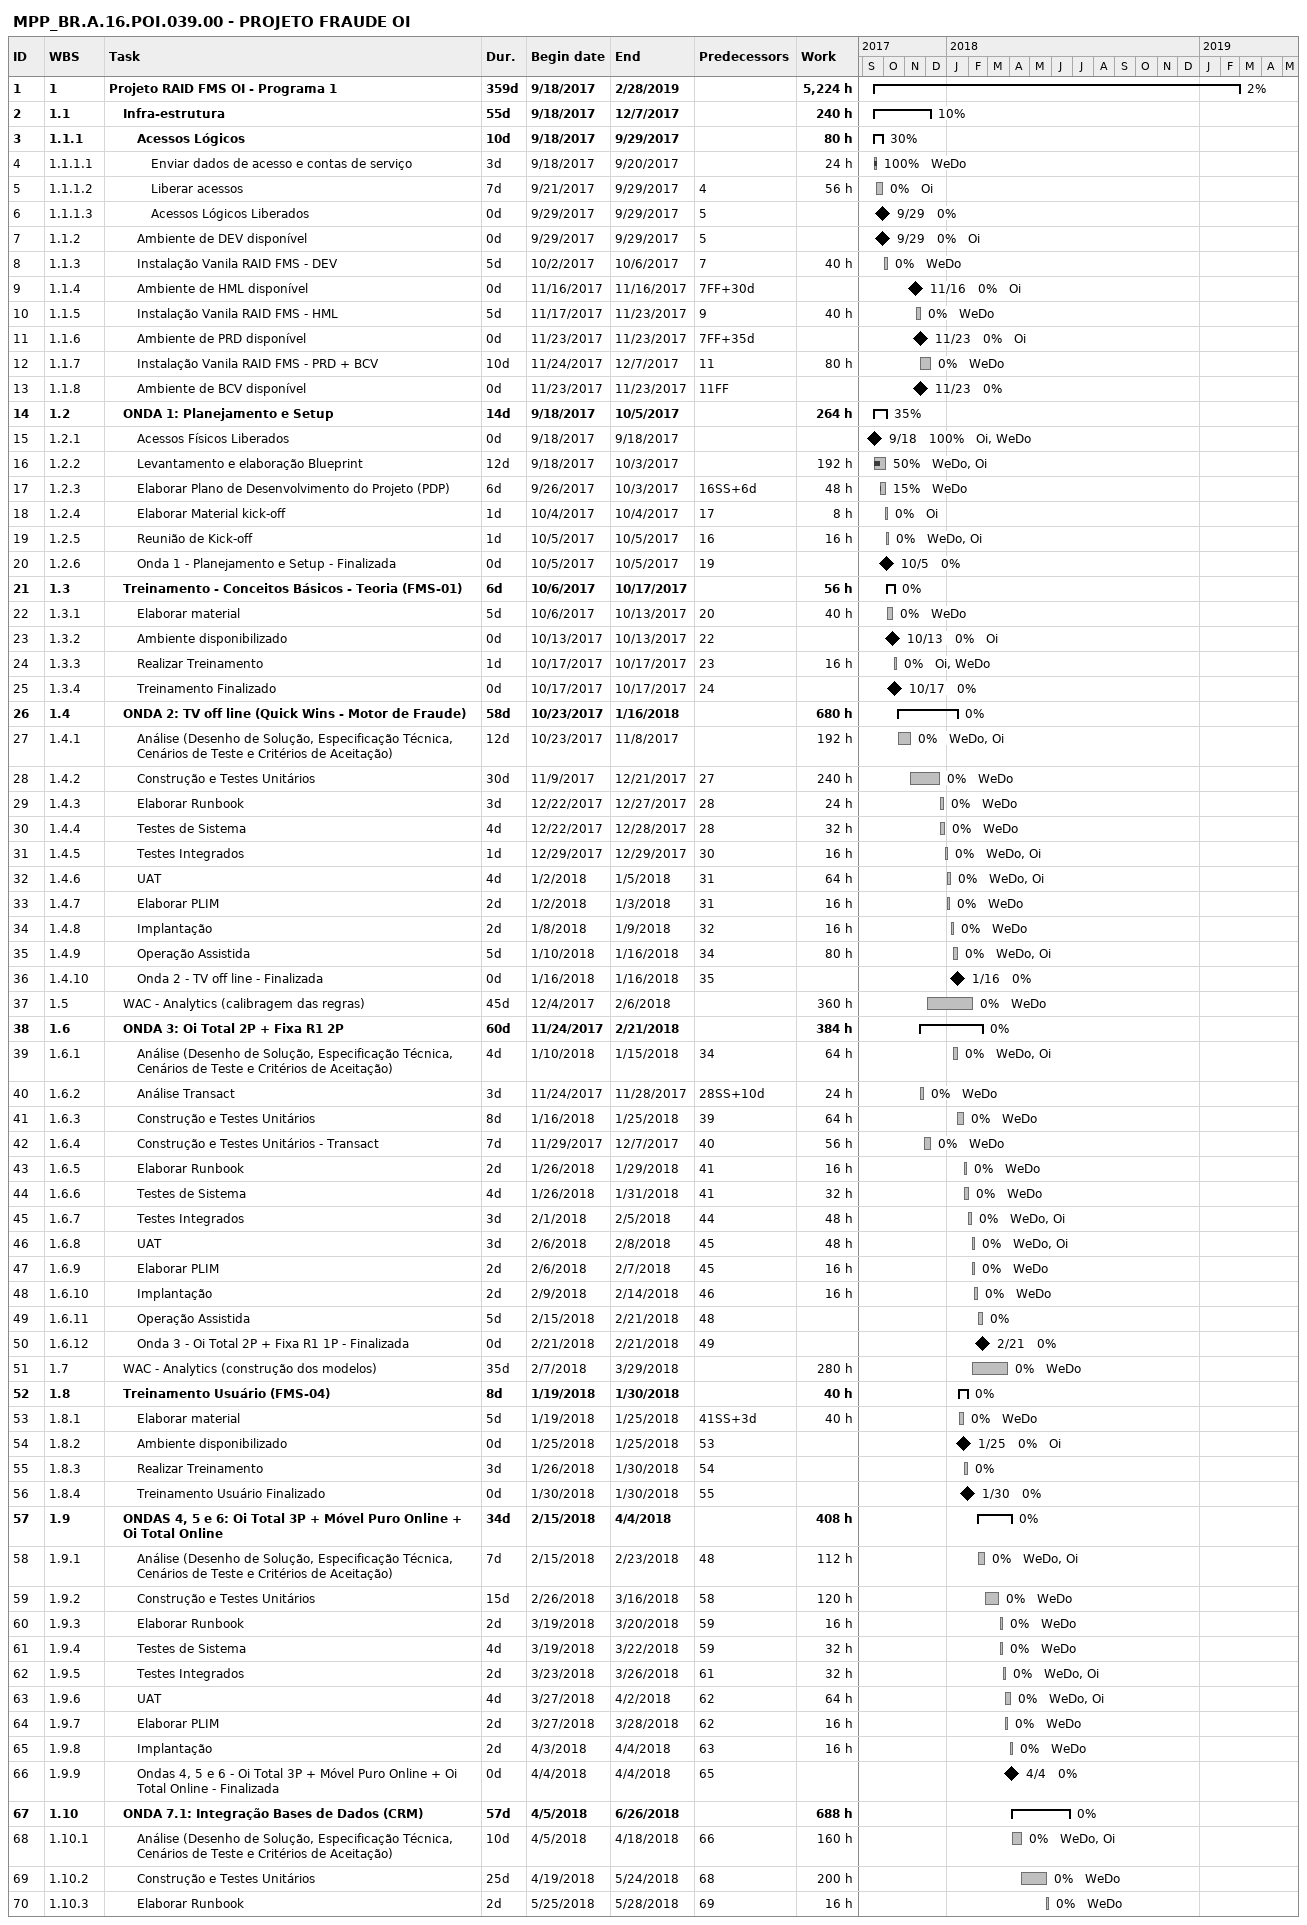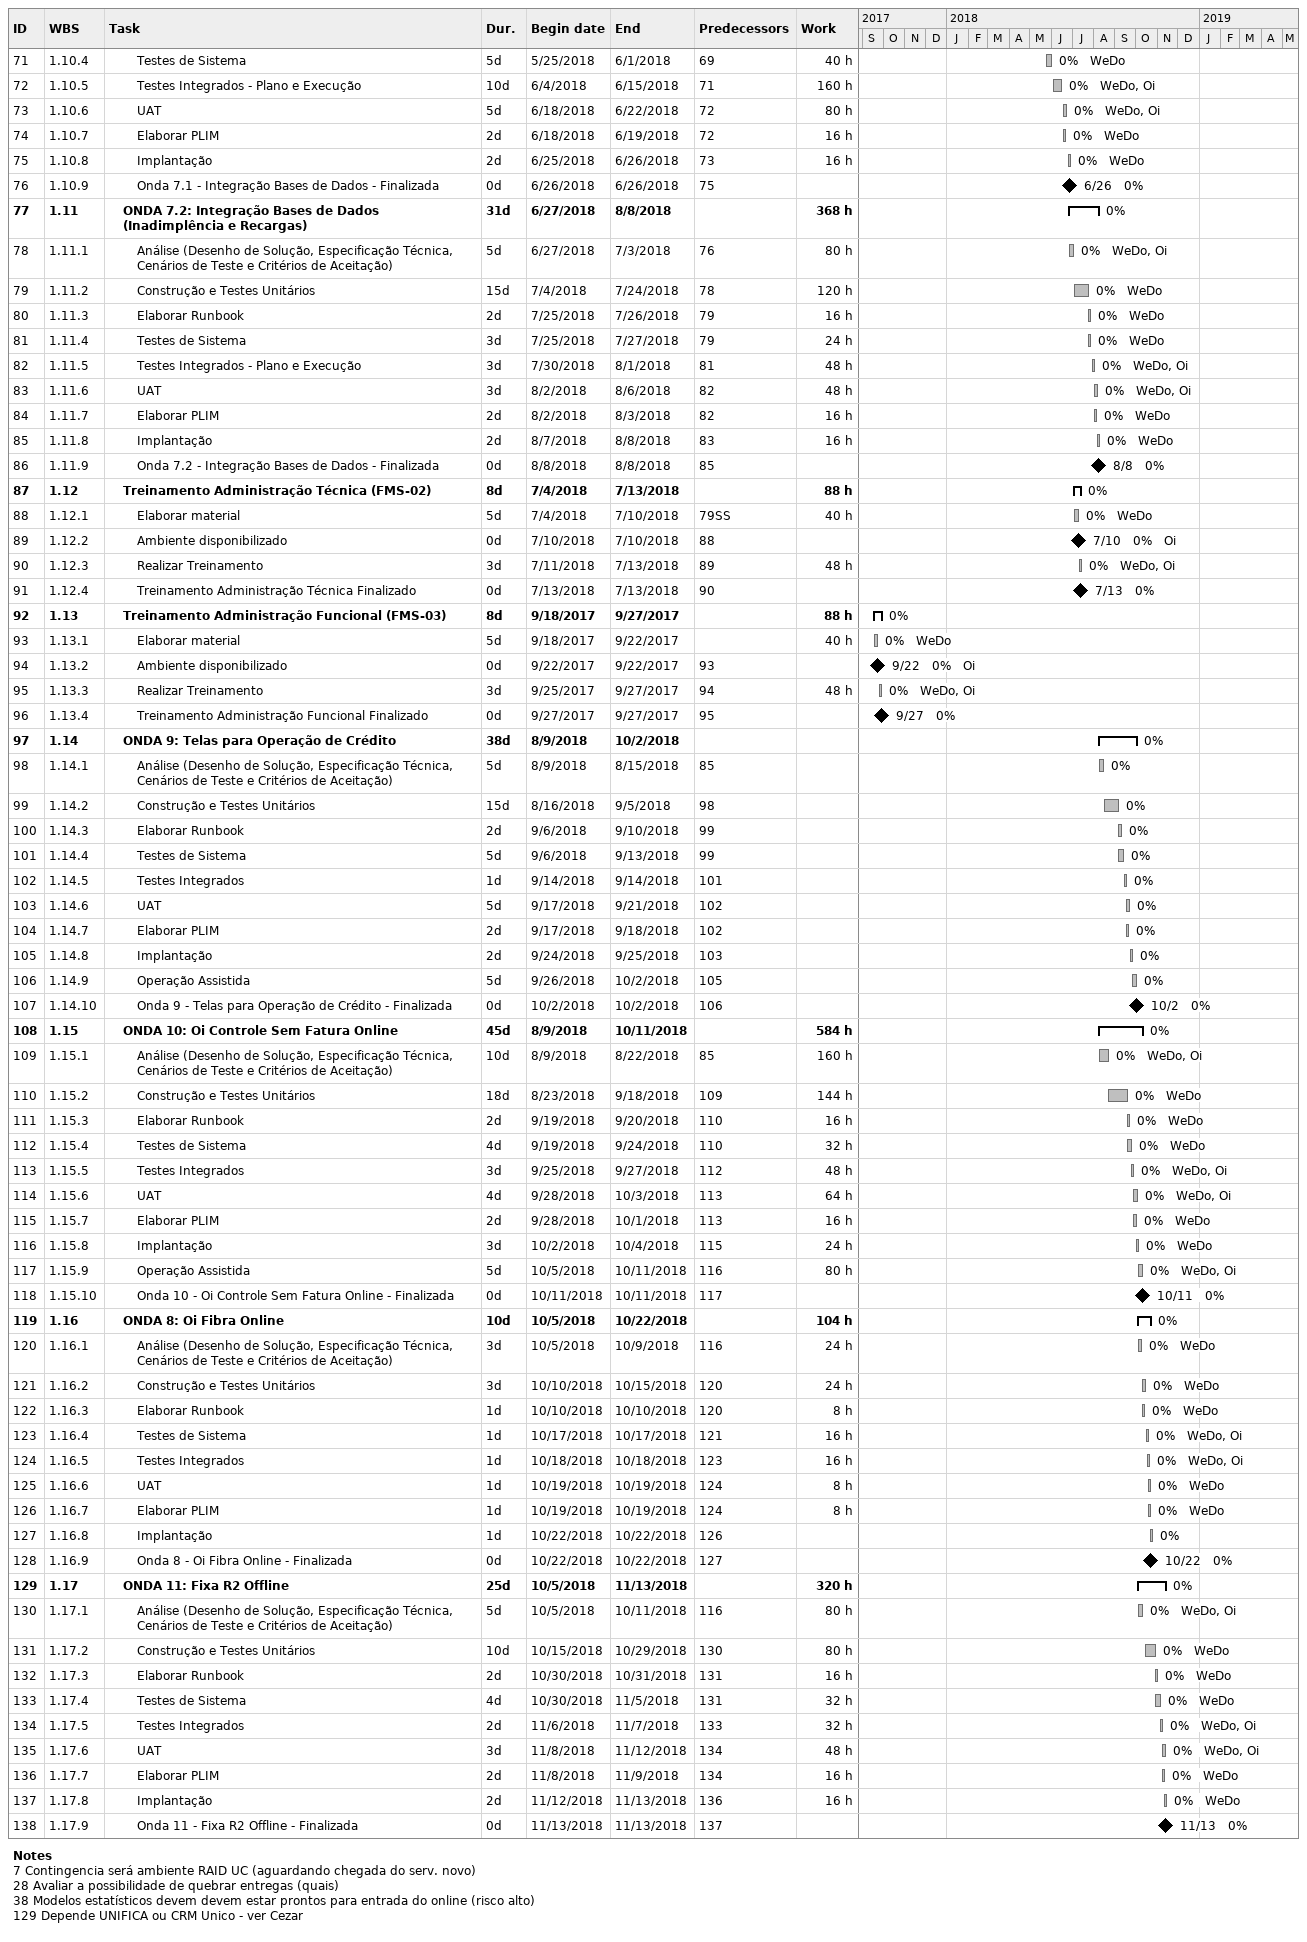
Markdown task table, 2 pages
MPP_BR.A.16.POI.039.00 - PROJETO FRAUDE OI

| ID | WBS | Task | Duration | Start | Finish | Predecessors | Resources | % complete | Work (h) |
|---|---|---|---|---|---|---|---|---|---|
| 1 | 1 | **Projeto RAID FMS OI - Programa 1** | 359d | 2017-09-18 | 2019-02-28 |  |  | 2 | 5224 |
| 2 | 1.1 | **Infra-estrutura** | 55d | 2017-09-18 | 2017-12-07 |  |  | 10 | 240 |
| 3 | 1.1.1 | **Acessos Lógicos** | 10d | 2017-09-18 | 2017-09-29 |  |  | 30 | 80 |
| 4 | 1.1.1.1 | Enviar dados de acesso e contas de serviço | 3d | 2017-09-18 | 2017-09-20 |  | WeDo | 100 | 24 |
| 5 | 1.1.1.2 | Liberar acessos | 7d | 2017-09-21 | 2017-09-29 | 4 | Oi | 0 | 56 |
| 6 | 1.1.1.3 | Acessos Lógicos Liberados | 0d | 2017-09-29 | 2017-09-29 | 5 |  | 0 |  |
| 7 | 1.1.2 | Ambiente de DEV disponível | 0d | 2017-09-29 | 2017-09-29 | 5 | Oi | 0 |  |
| 8 | 1.1.3 | Instalação Vanila RAID FMS - DEV | 5d | 2017-10-02 | 2017-10-06 | 7 | WeDo | 0 | 40 |
| 9 | 1.1.4 | Ambiente de HML disponível | 0d | 2017-11-16 | 2017-11-16 | 7FF+30d | Oi | 0 |  |
| 10 | 1.1.5 | Instalação Vanila RAID FMS - HML | 5d | 2017-11-17 | 2017-11-23 | 9 | WeDo | 0 | 40 |
| 11 | 1.1.6 | Ambiente de PRD disponível | 0d | 2017-11-23 | 2017-11-23 | 7FF+35d | Oi | 0 |  |
| 12 | 1.1.7 | Instalação Vanila RAID FMS - PRD + BCV | 10d | 2017-11-24 | 2017-12-07 | 11 | WeDo | 0 | 80 |
| 13 | 1.1.8 | Ambiente de BCV disponível | 0d | 2017-11-23 | 2017-11-23 | 11FF |  | 0 |  |
| 14 | 1.2 | **ONDA 1: Planejamento e Setup** | 14d | 2017-09-18 | 2017-10-05 |  |  | 35 | 264 |
| 15 | 1.2.1 | Acessos Físicos Liberados | 0d | 2017-09-18 | 2017-09-18 |  | Oi, WeDo | 100 |  |
| 16 | 1.2.2 | Levantamento e elaboração Blueprint | 12d | 2017-09-18 | 2017-10-03 |  | WeDo, Oi | 50 | 192 |
| 17 | 1.2.3 | Elaborar Plano de Desenvolvimento do Projeto (PDP) | 6d | 2017-09-26 | 2017-10-03 | 16SS+6d | WeDo | 15 | 48 |
| 18 | 1.2.4 | Elaborar Material kick-off | 1d | 2017-10-04 | 2017-10-04 | 17 | Oi | 0 | 8 |
| 19 | 1.2.5 | Reunião de Kick-off | 1d | 2017-10-05 | 2017-10-05 | 16 | WeDo, Oi | 0 | 16 |
| 20 | 1.2.6 | Onda 1 - Planejamento e Setup - Finalizada | 0d | 2017-10-05 | 2017-10-05 | 19 |  | 0 |  |
| 21 | 1.3 | **Treinamento - Conceitos Básicos - Teoria (FMS-01)** | 6d | 2017-10-06 | 2017-10-17 |  |  | 0 | 56 |
| 22 | 1.3.1 | Elaborar material | 5d | 2017-10-06 | 2017-10-13 | 20 | WeDo | 0 | 40 |
| 23 | 1.3.2 | Ambiente disponibilizado | 0d | 2017-10-13 | 2017-10-13 | 22 | Oi | 0 |  |
| 24 | 1.3.3 | Realizar Treinamento | 1d | 2017-10-17 | 2017-10-17 | 23 | Oi, WeDo | 0 | 16 |
| 25 | 1.3.4 | Treinamento Finalizado | 0d | 2017-10-17 | 2017-10-17 | 24 |  | 0 |  |
| 26 | 1.4 | **ONDA 2: TV off line (Quick Wins - Motor de Fraude)** | 58d | 2017-10-23 | 2018-01-16 |  |  | 0 | 680 |
| 27 | 1.4.1 | Análise (Desenho de Solução, Especificação Técnica, Cenários de Teste e Critérios de Aceitação) | 12d | 2017-10-23 | 2017-11-08 |  | WeDo, Oi | 0 | 192 |
| 28 | 1.4.2 | Construção e Testes Unitários | 30d | 2017-11-09 | 2017-12-21 | 27 | WeDo | 0 | 240 |
| 29 | 1.4.3 | Elaborar Runbook | 3d | 2017-12-22 | 2017-12-27 | 28 | WeDo | 0 | 24 |
| 30 | 1.4.4 | Testes de Sistema | 4d | 2017-12-22 | 2017-12-28 | 28 | WeDo | 0 | 32 |
| 31 | 1.4.5 | Testes Integrados | 1d | 2017-12-29 | 2017-12-29 | 30 | WeDo, Oi | 0 | 16 |
| 32 | 1.4.6 | UAT | 4d | 2018-01-02 | 2018-01-05 | 31 | WeDo, Oi | 0 | 64 |
| 33 | 1.4.7 | Elaborar PLIM | 2d | 2018-01-02 | 2018-01-03 | 31 | WeDo | 0 | 16 |
| 34 | 1.4.8 | Implantação | 2d | 2018-01-08 | 2018-01-09 | 32 | WeDo | 0 | 16 |
| 35 | 1.4.9 | Operação Assistida | 5d | 2018-01-10 | 2018-01-16 | 34 | WeDo, Oi | 0 | 80 |
| 36 | 1.4.10 | Onda 2 - TV off line - Finalizada | 0d | 2018-01-16 | 2018-01-16 | 35 |  | 0 |  |
| 37 | 1.5 | WAC - Analytics (calibragem das regras) | 45d | 2017-12-04 | 2018-02-06 |  | WeDo | 0 | 360 |
| 38 | 1.6 | **ONDA 3: Oi Total 2P + Fixa R1 2P** | 60d | 2017-11-24 | 2018-02-21 |  |  | 0 | 384 |
| 39 | 1.6.1 | Análise (Desenho de Solução, Especificação Técnica, Cenários de Teste e Critérios de Aceitação) | 4d | 2018-01-10 | 2018-01-15 | 34 | WeDo, Oi | 0 | 64 |
| 40 | 1.6.2 | Análise Transact | 3d | 2017-11-24 | 2017-11-28 | 28SS+10d | WeDo | 0 | 24 |
| 41 | 1.6.3 | Construção e Testes Unitários | 8d | 2018-01-16 | 2018-01-25 | 39 | WeDo | 0 | 64 |
| 42 | 1.6.4 | Construção e Testes Unitários - Transact | 7d | 2017-11-29 | 2017-12-07 | 40 | WeDo | 0 | 56 |
| 43 | 1.6.5 | Elaborar Runbook | 2d | 2018-01-26 | 2018-01-29 | 41 | WeDo | 0 | 16 |
| 44 | 1.6.6 | Testes de Sistema | 4d | 2018-01-26 | 2018-01-31 | 41 | WeDo | 0 | 32 |
| 45 | 1.6.7 | Testes Integrados | 3d | 2018-02-01 | 2018-02-05 | 44 | WeDo, Oi | 0 | 48 |
| 46 | 1.6.8 | UAT | 3d | 2018-02-06 | 2018-02-08 | 45 | WeDo, Oi | 0 | 48 |
| 47 | 1.6.9 | Elaborar PLIM | 2d | 2018-02-06 | 2018-02-07 | 45 | WeDo | 0 | 16 |
| 48 | 1.6.10 | Implantação | 2d | 2018-02-09 | 2018-02-14 | 46 | WeDo | 0 | 16 |
| 49 | 1.6.11 | Operação Assistida | 5d | 2018-02-15 | 2018-02-21 | 48 |  | 0 |  |
| 50 | 1.6.12 | Onda 3 - Oi Total 2P + Fixa R1 1P - Finalizada | 0d | 2018-02-21 | 2018-02-21 | 49 |  | 0 |  |
| 51 | 1.7 | WAC - Analytics (construção dos modelos) | 35d | 2018-02-07 | 2018-03-29 |  | WeDo | 0 | 280 |
| 52 | 1.8 | **Treinamento Usuário (FMS-04)** | 8d | 2018-01-19 | 2018-01-30 |  |  | 0 | 40 |
| 53 | 1.8.1 | Elaborar material | 5d | 2018-01-19 | 2018-01-25 | 41SS+3d | WeDo | 0 | 40 |
| 54 | 1.8.2 | Ambiente disponibilizado | 0d | 2018-01-25 | 2018-01-25 | 53 | Oi | 0 |  |
| 55 | 1.8.3 | Realizar Treinamento | 3d | 2018-01-26 | 2018-01-30 | 54 |  | 0 |  |
| 56 | 1.8.4 | Treinamento Usuário Finalizado | 0d | 2018-01-30 | 2018-01-30 | 55 |  | 0 |  |
| 57 | 1.9 | **ONDAS 4, 5 e 6: Oi Total 3P + Móvel Puro Online + Oi Total Online** | 34d | 2018-02-15 | 2018-04-04 |  |  | 0 | 408 |
| 58 | 1.9.1 | Análise (Desenho de Solução, Especificação Técnica, Cenários de Teste e Critérios de Aceitação) | 7d | 2018-02-15 | 2018-02-23 | 48 | WeDo, Oi | 0 | 112 |
| 59 | 1.9.2 | Construção e Testes Unitários | 15d | 2018-02-26 | 2018-03-16 | 58 | WeDo | 0 | 120 |
| 60 | 1.9.3 | Elaborar Runbook | 2d | 2018-03-19 | 2018-03-20 | 59 | WeDo | 0 | 16 |
| 61 | 1.9.4 | Testes de Sistema | 4d | 2018-03-19 | 2018-03-22 | 59 | WeDo | 0 | 32 |
| 62 | 1.9.5 | Testes Integrados | 2d | 2018-03-23 | 2018-03-26 | 61 | WeDo, Oi | 0 | 32 |
| 63 | 1.9.6 | UAT | 4d | 2018-03-27 | 2018-04-02 | 62 | WeDo, Oi | 0 | 64 |
| 64 | 1.9.7 | Elaborar PLIM | 2d | 2018-03-27 | 2018-03-28 | 62 | WeDo | 0 | 16 |
| 65 | 1.9.8 | Implantação | 2d | 2018-04-03 | 2018-04-04 | 63 | WeDo | 0 | 16 |
| 66 | 1.9.9 | Ondas 4, 5 e 6 - Oi Total 3P + Móvel Puro Online + Oi Total Online - Finalizada | 0d | 2018-04-04 | 2018-04-04 | 65 |  | 0 |  |
| 67 | 1.10 | **ONDA 7.1: Integração Bases de Dados (CRM)** | 57d | 2018-04-05 | 2018-06-26 |  |  | 0 | 688 |
| 68 | 1.10.1 | Análise (Desenho de Solução, Especificação Técnica, Cenários de Teste e Critérios de Aceitação) | 10d | 2018-04-05 | 2018-04-18 | 66 | WeDo, Oi | 0 | 160 |
| 69 | 1.10.2 | Construção e Testes Unitários | 25d | 2018-04-19 | 2018-05-24 | 68 | WeDo | 0 | 200 |
| 70 | 1.10.3 | Elaborar Runbook | 2d | 2018-05-25 | 2018-05-28 | 69 | WeDo | 0 | 16 |
| 71 | 1.10.4 | Testes de Sistema | 5d | 2018-05-25 | 2018-06-01 | 69 | WeDo | 0 | 40 |
| 72 | 1.10.5 | Testes Integrados - Plano e Execução | 10d | 2018-06-04 | 2018-06-15 | 71 | WeDo, Oi | 0 | 160 |
| 73 | 1.10.6 | UAT | 5d | 2018-06-18 | 2018-06-22 | 72 | WeDo, Oi | 0 | 80 |
| 74 | 1.10.7 | Elaborar PLIM | 2d | 2018-06-18 | 2018-06-19 | 72 | WeDo | 0 | 16 |
| 75 | 1.10.8 | Implantação | 2d | 2018-06-25 | 2018-06-26 | 73 | WeDo | 0 | 16 |
| 76 | 1.10.9 | Onda 7.1 - Integração Bases de Dados - Finalizada | 0d | 2018-06-26 | 2018-06-26 | 75 |  | 0 |  |
| 77 | 1.11 | **ONDA 7.2: Integração Bases de Dados (Inadimplência e Recargas)** | 31d | 2018-06-27 | 2018-08-08 |  |  | 0 | 368 |
| 78 | 1.11.1 | Análise (Desenho de Solução, Especificação Técnica, Cenários de Teste e Critérios de Aceitação) | 5d | 2018-06-27 | 2018-07-03 | 76 | WeDo, Oi | 0 | 80 |
| 79 | 1.11.2 | Construção e Testes Unitários | 15d | 2018-07-04 | 2018-07-24 | 78 | WeDo | 0 | 120 |
| 80 | 1.11.3 | Elaborar Runbook | 2d | 2018-07-25 | 2018-07-26 | 79 | WeDo | 0 | 16 |
| 81 | 1.11.4 | Testes de Sistema | 3d | 2018-07-25 | 2018-07-27 | 79 | WeDo | 0 | 24 |
| 82 | 1.11.5 | Testes Integrados - Plano e Execução | 3d | 2018-07-30 | 2018-08-01 | 81 | WeDo, Oi | 0 | 48 |
| 83 | 1.11.6 | UAT | 3d | 2018-08-02 | 2018-08-06 | 82 | WeDo, Oi | 0 | 48 |
| 84 | 1.11.7 | Elaborar PLIM | 2d | 2018-08-02 | 2018-08-03 | 82 | WeDo | 0 | 16 |
| 85 | 1.11.8 | Implantação | 2d | 2018-08-07 | 2018-08-08 | 83 | WeDo | 0 | 16 |
| 86 | 1.11.9 | Onda 7.2 - Integração Bases de Dados - Finalizada | 0d | 2018-08-08 | 2018-08-08 | 85 |  | 0 |  |
| 87 | 1.12 | **Treinamento Administração Técnica (FMS-02)** | 8d | 2018-07-04 | 2018-07-13 |  |  | 0 | 88 |
| 88 | 1.12.1 | Elaborar material | 5d | 2018-07-04 | 2018-07-10 | 79SS | WeDo | 0 | 40 |
| 89 | 1.12.2 | Ambiente disponibilizado | 0d | 2018-07-10 | 2018-07-10 | 88 | Oi | 0 |  |
| 90 | 1.12.3 | Realizar Treinamento | 3d | 2018-07-11 | 2018-07-13 | 89 | WeDo, Oi | 0 | 48 |
| 91 | 1.12.4 | Treinamento Administração Técnica Finalizado | 0d | 2018-07-13 | 2018-07-13 | 90 |  | 0 |  |
| 92 | 1.13 | **Treinamento Administração Funcional (FMS-03)** | 8d | 2017-09-18 | 2017-09-27 |  |  | 0 | 88 |
| 93 | 1.13.1 | Elaborar material | 5d | 2017-09-18 | 2017-09-22 |  | WeDo | 0 | 40 |
| 94 | 1.13.2 | Ambiente disponibilizado | 0d | 2017-09-22 | 2017-09-22 | 93 | Oi | 0 |  |
| 95 | 1.13.3 | Realizar Treinamento | 3d | 2017-09-25 | 2017-09-27 | 94 | WeDo, Oi | 0 | 48 |
| 96 | 1.13.4 | Treinamento Administração Funcional Finalizado | 0d | 2017-09-27 | 2017-09-27 | 95 |  | 0 |  |
| 97 | 1.14 | **ONDA 9: Telas para Operação de Crédito** | 38d | 2018-08-09 | 2018-10-02 |  |  | 0 |  |
| 98 | 1.14.1 | Análise (Desenho de Solução, Especificação Técnica, Cenários de Teste e Critérios de Aceitação) | 5d | 2018-08-09 | 2018-08-15 | 85 |  | 0 |  |
| 99 | 1.14.2 | Construção e Testes Unitários | 15d | 2018-08-16 | 2018-09-05 | 98 |  | 0 |  |
| 100 | 1.14.3 | Elaborar Runbook | 2d | 2018-09-06 | 2018-09-10 | 99 |  | 0 |  |
| 101 | 1.14.4 | Testes de Sistema | 5d | 2018-09-06 | 2018-09-13 | 99 |  | 0 |  |
| 102 | 1.14.5 | Testes Integrados | 1d | 2018-09-14 | 2018-09-14 | 101 |  | 0 |  |
| 103 | 1.14.6 | UAT | 5d | 2018-09-17 | 2018-09-21 | 102 |  | 0 |  |
| 104 | 1.14.7 | Elaborar PLIM | 2d | 2018-09-17 | 2018-09-18 | 102 |  | 0 |  |
| 105 | 1.14.8 | Implantação | 2d | 2018-09-24 | 2018-09-25 | 103 |  | 0 |  |
| 106 | 1.14.9 | Operação Assistida | 5d | 2018-09-26 | 2018-10-02 | 105 |  | 0 |  |
| 107 | 1.14.10 | Onda 9 - Telas para Operação de Crédito - Finalizada | 0d | 2018-10-02 | 2018-10-02 | 106 |  | 0 |  |
| 108 | 1.15 | **ONDA 10: Oi Controle Sem Fatura Online** | 45d | 2018-08-09 | 2018-10-11 |  |  | 0 | 584 |
| 109 | 1.15.1 | Análise (Desenho de Solução, Especificação Técnica, Cenários de Teste e Critérios de Aceitação) | 10d | 2018-08-09 | 2018-08-22 | 85 | WeDo, Oi | 0 | 160 |
| 110 | 1.15.2 | Construção e Testes Unitários | 18d | 2018-08-23 | 2018-09-18 | 109 | WeDo | 0 | 144 |
| 111 | 1.15.3 | Elaborar Runbook | 2d | 2018-09-19 | 2018-09-20 | 110 | WeDo | 0 | 16 |
| 112 | 1.15.4 | Testes de Sistema | 4d | 2018-09-19 | 2018-09-24 | 110 | WeDo | 0 | 32 |
| 113 | 1.15.5 | Testes Integrados | 3d | 2018-09-25 | 2018-09-27 | 112 | WeDo, Oi | 0 | 48 |
| 114 | 1.15.6 | UAT | 4d | 2018-09-28 | 2018-10-03 | 113 | WeDo, Oi | 0 | 64 |
| 115 | 1.15.7 | Elaborar PLIM | 2d | 2018-09-28 | 2018-10-01 | 113 | WeDo | 0 | 16 |
| 116 | 1.15.8 | Implantação | 3d | 2018-10-02 | 2018-10-04 | 115 | WeDo | 0 | 24 |
| 117 | 1.15.9 | Operação Assistida | 5d | 2018-10-05 | 2018-10-11 | 116 | WeDo, Oi | 0 | 80 |
| 118 | 1.15.10 | Onda 10 - Oi Controle Sem Fatura Online - Finalizada | 0d | 2018-10-11 | 2018-10-11 | 117 |  | 0 |  |
| 119 | 1.16 | **ONDA 8: Oi Fibra Online** | 10d | 2018-10-05 | 2018-10-22 |  |  | 0 | 104 |
| 120 | 1.16.1 | Análise (Desenho de Solução, Especificação Técnica, Cenários de Teste e Critérios de Aceitação) | 3d | 2018-10-05 | 2018-10-09 | 116 | WeDo | 0 | 24 |
| 121 | 1.16.2 | Construção e Testes Unitários | 3d | 2018-10-10 | 2018-10-15 | 120 | WeDo | 0 | 24 |
| 122 | 1.16.3 | Elaborar Runbook | 1d | 2018-10-10 | 2018-10-10 | 120 | WeDo | 0 | 8 |
| 123 | 1.16.4 | Testes de Sistema | 1d | 2018-10-17 | 2018-10-17 | 121 | WeDo, Oi | 0 | 16 |
| 124 | 1.16.5 | Testes Integrados | 1d | 2018-10-18 | 2018-10-18 | 123 | WeDo, Oi | 0 | 16 |
| 125 | 1.16.6 | UAT | 1d | 2018-10-19 | 2018-10-19 | 124 | WeDo | 0 | 8 |
| 126 | 1.16.7 | Elaborar PLIM | 1d | 2018-10-19 | 2018-10-19 | 124 | WeDo | 0 | 8 |
| 127 | 1.16.8 | Implantação | 1d | 2018-10-22 | 2018-10-22 | 126 |  | 0 |  |
| 128 | 1.16.9 | Onda 8 - Oi Fibra Online - Finalizada | 0d | 2018-10-22 | 2018-10-22 | 127 |  | 0 |  |
| 129 | 1.17 | **ONDA 11: Fixa R2 Offline** | 25d | 2018-10-05 | 2018-11-13 |  |  | 0 | 320 |
| 130 | 1.17.1 | Análise (Desenho de Solução, Especificação Técnica, Cenários de Teste e Critérios de Aceitação) | 5d | 2018-10-05 | 2018-10-11 | 116 | WeDo, Oi | 0 | 80 |
| 131 | 1.17.2 | Construção e Testes Unitários | 10d | 2018-10-15 | 2018-10-29 | 130 | WeDo | 0 | 80 |
| 132 | 1.17.3 | Elaborar Runbook | 2d | 2018-10-30 | 2018-10-31 | 131 | WeDo | 0 | 16 |
| 133 | 1.17.4 | Testes de Sistema | 4d | 2018-10-30 | 2018-11-05 | 131 | WeDo | 0 | 32 |
| 134 | 1.17.5 | Testes Integrados | 2d | 2018-11-06 | 2018-11-07 | 133 | WeDo, Oi | 0 | 32 |
| 135 | 1.17.6 | UAT | 3d | 2018-11-08 | 2018-11-12 | 134 | WeDo, Oi | 0 | 48 |
| 136 | 1.17.7 | Elaborar PLIM | 2d | 2018-11-08 | 2018-11-09 | 134 | WeDo | 0 | 16 |
| 137 | 1.17.8 | Implantação | 2d | 2018-11-12 | 2018-11-13 | 136 | WeDo | 0 | 16 |
| 138 | 1.17.9 | Onda 11 - Fixa R2 Offline - Finalizada | 0d | 2018-11-13 | 2018-11-13 | 137 |  | 0 |  |

Notes
- 7: Contingencia será ambiente RAID UC (aguardando chegada do serv. novo)
- 28: Avaliar a possibilidade de quebrar entregas (quais)
- 38: Modelos estatísticos devem devem estar prontos para entrada do online (risco alto)
- 129: Depende UNIFICA ou CRM Unico - ver Cezar
